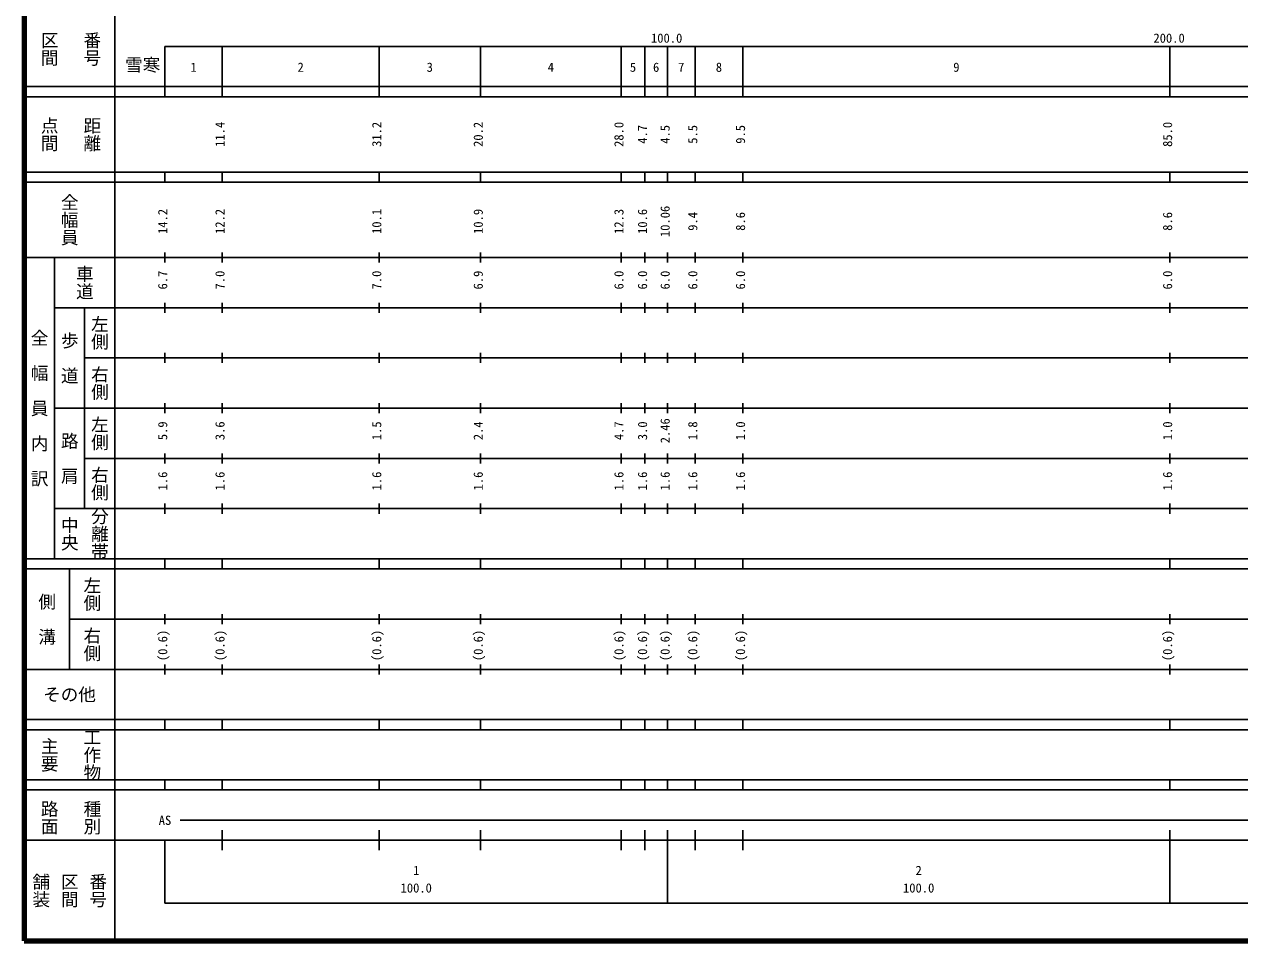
# Model space of a CAD drawing. Units: millimetres on the paper, enlarged 1000 times. Extents: x 40000 to 680000, y 20000 to 380000.
# Drawn here: x 40000 to 281894, y 20000 to 202409 of the extents above; entities that cross this region are included whole.
import ezdxf
from ezdxf.enums import TextEntityAlignment as Align

# ---------------------------------------------------------------- set-up
doc = ezdxf.new("R2010")
doc.units = ezdxf.units.MM
doc.header["$LTSCALE"] = 1000
doc.layers.add('M-TTL', color=2, linetype='Continuous', lineweight=140)
doc.layers.add('M-TTL-BAND', color=7, linetype='Continuous', lineweight=25)
doc.layers.add('M-TTL-TXT', color=7, linetype='Continuous')
doc.styles.add('@ＭＳ ゴシック', font='')
doc.styles.add('ＭＳ ゴシック', font='')
doc.styles.get('@ＭＳ ゴシック').set_extended_font_data('@MS Gothic')
doc.styles.get('ＭＳ ゴシック').set_extended_font_data('MS Gothic')

msp = doc.modelspace()

# ---------------------------------------------------------------- linework, layer by layer
at = {"layer": 'M-TTL'}
for p, q in [((40000, 380000), (40000, 20000)), ((40000, 20000), (680000, 20000))]:
    msp.add_line(p, q, dxfattribs=at)
at = {"layer": 'M-TTL-BAND'}
for p, q in [((58000, 370000), (58000, 20000)), ((68000, 198000), (579000, 198000)), ((68000, 198000), (68000, 188000)), ((79400, 188000), (79400, 198000)), ((110600, 188000), (110600, 198000)), ((130800, 188000), (130800, 198000)), ((158800, 188000), (158800, 198000)), ((163500, 188000), (163500, 198000)), ((168000, 188000), (168000, 198000)), ((173500, 188000), (173500, 198000)), ((183000, 188000), (183000, 198000)), ((268000, 188000), (268000, 198000)), ((40000, 190000), (579000, 190000)), ((40000, 188000), (579000, 188000)), ((40000, 173000), (579000, 173000)), ((68000, 171000), (68000, 173000)), ((79400, 171000), (79400, 173000)), ((110600, 171000), (110600, 173000)), ((130800, 171000), (130800, 173000)), ((158800, 171000), (158800, 173000)), ((163500, 171000), (163500, 173000)), ((168000, 171000), (168000, 173000)), ((173500, 171000), (173500, 173000)), ((183000, 171000), (183000, 173000)), ((268000, 171000), (268000, 173000)), ((40000, 171000), (579000, 171000)), ((40000, 156000), (579000, 156000)), ((46000, 96000), (46000, 156000)), ((68000, 155000), (68000, 157000)), ((79400, 155000), (79400, 157000)), ((110600, 155000), (110600, 157000)), ((130800, 155000), (130800, 157000)), ((158800, 155000), (158800, 157000)), ((163500, 155000), (163500, 157000)), ((168000, 155000), (168000, 157000)), ((173500, 155000), (173500, 157000)), ((183000, 155000), (183000, 157000)), ((268000, 155000), (268000, 157000)), ((46000, 146000), (579000, 146000)), ((52000, 146000), (52000, 106000)), ((68000, 145000), (68000, 147000)), ((79400, 145000), (79400, 147000)), ((110600, 145000), (110600, 147000)), ((130800, 145000), (130800, 147000)), ((158800, 145000), (158800, 147000)), ((163500, 145000), (163500, 147000)), ((168000, 145000), (168000, 147000)), ((173500, 145000), (173500, 147000)), ((183000, 145000), (183000, 147000)), ((268000, 145000), (268000, 147000)), ((52000, 136000), (579000, 136000)), ((68000, 135000), (68000, 137000)), ((79400, 135000), (79400, 137000)), ((110600, 135000), (110600, 137000)), ((130800, 135000), (130800, 137000)), ((158800, 135000), (158800, 137000)), ((163500, 135000), (163500, 137000)), ((168000, 135000), (168000, 137000)), ((173500, 135000), (173500, 137000)), ((183000, 135000), (183000, 137000)), ((268000, 135000), (268000, 137000)), ((46000, 126000), (579000, 126000)), ((68000, 125000), (68000, 127000)), ((79400, 125000), (79400, 127000)), ((110600, 125000), (110600, 127000)), ((130800, 125000), (130800, 127000)), ((158800, 125000), (158800, 127000)), ((163500, 125000), (163500, 127000)), ((168000, 125000), (168000, 127000)), ((173500, 125000), (173500, 127000)), ((183000, 125000), (183000, 127000)), ((268000, 125000), (268000, 127000)), ((68000, 115000), (68000, 117000)), ((79400, 115000), (79400, 117000)), ((110600, 115000), (110600, 117000)), ((130800, 115000), (130800, 117000)), ((158800, 115000), (158800, 117000)), ((163500, 115000), (163500, 117000)), ((168000, 115000), (168000, 117000)), ((173500, 115000), (173500, 117000)), ((183000, 115000), (183000, 117000)), ((268000, 115000), (268000, 117000)), ((52000, 116000), (579000, 116000)), ((68000, 105000), (68000, 107000)), ((79400, 105000), (79400, 107000)), ((110600, 105000), (110600, 107000)), ((130800, 105000), (130800, 107000)), ((158800, 105000), (158800, 107000)), ((163500, 105000), (163500, 107000)), ((168000, 105000), (168000, 107000)), ((173500, 105000), (173500, 107000)), ((183000, 105000), (183000, 107000)), ((268000, 105000), (268000, 107000)), ((46000, 106000), (579000, 106000)), ((40000, 96000), (579000, 96000)), ((68000, 94000), (68000, 96000)), ((79400, 94000), (79400, 96000)), ((110600, 94000), (110600, 96000)), ((130800, 94000), (130800, 96000)), ((158800, 94000), (158800, 96000)), ((163500, 94000), (163500, 96000)), ((168000, 94000), (168000, 96000)), ((173500, 94000), (173500, 96000)), ((183000, 94000), (183000, 96000)), ((268000, 94000), (268000, 96000)), ((40000, 94000), (579000, 94000)), ((49000, 94000), (49000, 74000)), ((68000, 83000), (68000, 85000)), ((79400, 83000), (79400, 85000)), ((110600, 83000), (110600, 85000)), ((130800, 83000), (130800, 85000)), ((158800, 83000), (158800, 85000)), ((163500, 83000), (163500, 85000)), ((168000, 83000), (168000, 85000)), ((173500, 83000), (173500, 85000)), ((183000, 83000), (183000, 85000)), ((268000, 83000), (268000, 85000)), ((49000, 84000), (579000, 84000)), ((68000, 73000), (68000, 75000)), ((79400, 73000), (79400, 75000)), ((110600, 73000), (110600, 75000)), ((130800, 73000), (130800, 75000)), ((158800, 73000), (158800, 75000)), ((163500, 73000), (163500, 75000)), ((168000, 73000), (168000, 75000)), ((173500, 73000), (173500, 75000)), ((183000, 73000), (183000, 75000)), ((268000, 73000), (268000, 75000)), ((40000, 74000), (579000, 74000)), ((40000, 64000), (579000, 64000)), ((68000, 62000), (68000, 64000)), ((79400, 62000), (79400, 64000)), ((110600, 62000), (110600, 64000)), ((130800, 62000), (130800, 64000)), ((158800, 62000), (158800, 64000)), ((163500, 62000), (163500, 64000)), ((168000, 62000), (168000, 64000)), ((173500, 62000), (173500, 64000)), ((183000, 62000), (183000, 64000)), ((268000, 62000), (268000, 64000)), ((40000, 62000), (579000, 62000)), ((40000, 52000), (579000, 52000)), ((68000, 50000), (68000, 52000)), ((79400, 50000), (79400, 52000)), ((110600, 50000), (110600, 52000)), ((130800, 50000), (130800, 52000)), ((158800, 50000), (158800, 52000)), ((163500, 50000), (163500, 52000)), ((168000, 50000), (168000, 52000)), ((173500, 50000), (173500, 52000)), ((183000, 50000), (183000, 52000)), ((268000, 50000), (268000, 52000)), ((40000, 50000), (579000, 50000)), ((71000, 44000), (565000, 44000)), ((79400, 38000), (79400, 42000)), ((110600, 38000), (110600, 42000)), ((130800, 38000), (130800, 42000)), ((158800, 38000), (158800, 42000)), ((163500, 38000), (163500, 42000)), ((168000, 27500), (168000, 42000)), ((173500, 38000), (173500, 42000)), ((183000, 38000), (183000, 42000)), ((268000, 27500), (268000, 42000)), ((40000, 40000), (579000, 40000)), ((68000, 40000), (68000, 27500)), ((68000, 27500), (579000, 27500))]:
    msp.add_line(p, q, dxfattribs=at)

# ---------------------------------------------------------------- texts
at = {"layer": 'M-TTL-BAND', "style": '@ＭＳ ゴシック'}
for s, p in [('番号', (53500, 197500)), ('区間', (45000, 197500)), ('点間', (45000, 180500)), ('距離', (53500, 180500)), ('全幅員', (49000, 163500)), ('車道', (52000, 151000)), ('左側', (55000, 141000)), ('全\u3000幅\u3000員\u3000内\u3000訳', (43000, 126000)), ('歩\u3000道', (49000, 136000)), ('右側', (55000, 131000)), ('左側', (55000, 121000)), ('路\u3000肩', (49000, 116000)), ('右側', (55000, 111000)), ('中央', (49000, 101000)), ('分離帯', (55000, 101000)), ('左側', (53500, 89000)), ('側\u3000溝', (44500, 84000)), ('右側', (53500, 79000)), ('工作物', (53500, 57000)), ('主要', (45000, 57000)), ('路面', (45000, 44500)), ('種別', (53500, 44500)), ('舗装', (43333, 30000)), ('区間', (49000, 30000)), ('番号', (54667, 30000))]:
    msp.add_text(s, height=2566, rotation=270, dxfattribs=at).set_placement(p, align=Align.MIDDLE_CENTER)
at = {"layer": 'M-TTL-BAND', "style": 'ＭＳ ゴシック'}
for s, p in [('100.0', (167844, 198195)), ('200.0', (267844, 198195)), ('1', (73700, 192405)), ('2', (95000, 192405)), ('3', (120700, 192405)), ('4', (144800, 192405)), ('5', (161150, 192405)), ('6', (165750, 192405)), ('7', (170750, 192405)), ('8', (178250, 192405)), ('9', (225500, 192405)), ('AS', (68000, 42500)), ('1', (118000, 32523)), ('2', (218000, 32523)), ('100.0', (118000, 29033)), ('100.0', (218000, 29033))]:
    msp.add_text(s, height=1833, dxfattribs=at).set_placement(p, align=Align.BOTTOM_CENTER)
for s, p in [('11.4', (80400, 180500)), ('31.2', (111600, 180500)), ('20.2', (131800, 180500)), ('28.0', (159800, 180500)), ('4.7', (164500, 180500)), ('4.5', (169000, 180500)), ('5.5', (174500, 180500)), ('9.5', (184000, 180500)), ('85.0', (269000, 180500)), ('14.2', (69000, 163174)), ('12.2', (80400, 163174)), ('10.1', (111600, 163174)), ('10.9', (131800, 163174)), ('12.3', (159800, 163174)), ('10.6', (164500, 163174)), ('10.06', (169000, 163174)), ('9.4', (174500, 163174)), ('8.6', (184000, 163174)), ('8.6', (269000, 163174)), ('6.7', (69000, 151500)), ('7.0', (80400, 151500)), ('7.0', (111600, 151500)), ('6.9', (131800, 151500)), ('6.0', (159800, 151500)), ('6.0', (164500, 151500)), ('6.0', (169000, 151500)), ('6.0', (174500, 151500)), ('6.0', (184000, 151500)), ('6.0', (269000, 151500)), ('2.46', (169000, 121500)), ('5.9', (69000, 121500)), ('3.6', (80400, 121500)), ('1.5', (111600, 121500)), ('2.4', (131800, 121500)), ('4.7', (159800, 121500)), ('3.0', (164500, 121500)), ('1.8', (174500, 121500)), ('1.0', (184000, 121500)), ('1.0', (269000, 121500)), ('1.6', (69000, 111500)), ('1.6', (80400, 111500)), ('1.6', (111600, 111500)), ('1.6', (131800, 111500)), ('1.6', (159800, 111500)), ('1.6', (164500, 111500)), ('1.6', (169000, 111500)), ('1.6', (174500, 111500)), ('1.6', (184000, 111500)), ('1.6', (269000, 111500)), ('(0.6)', (69000, 78764)), ('(0.6)', (80400, 78764)), ('(0.6)', (111600, 78764)), ('(0.6)', (131800, 78764)), ('(0.6)', (159800, 78764)), ('(0.6)', (164500, 78764)), ('(0.6)', (169000, 78764)), ('(0.6)', (174500, 78764)), ('(0.6)', (184000, 78764)), ('(0.6)', (269000, 78764))]:
    msp.add_text(s, height=1833, rotation=90, dxfattribs=at).set_placement(p, align=Align.BOTTOM_CENTER)
msp.add_text('その他', height=2566, dxfattribs=at).set_placement((49000, 69000), align=Align.MIDDLE_CENTER)
at = {"layer": 'M-TTL-TXT', "style": 'ＭＳ ゴシック'}
msp.add_text('雪寒', height=2566, dxfattribs=at).set_placement((63571, 194324), align=Align.MIDDLE_CENTER)

doc.saveas('drawing.dxf')
